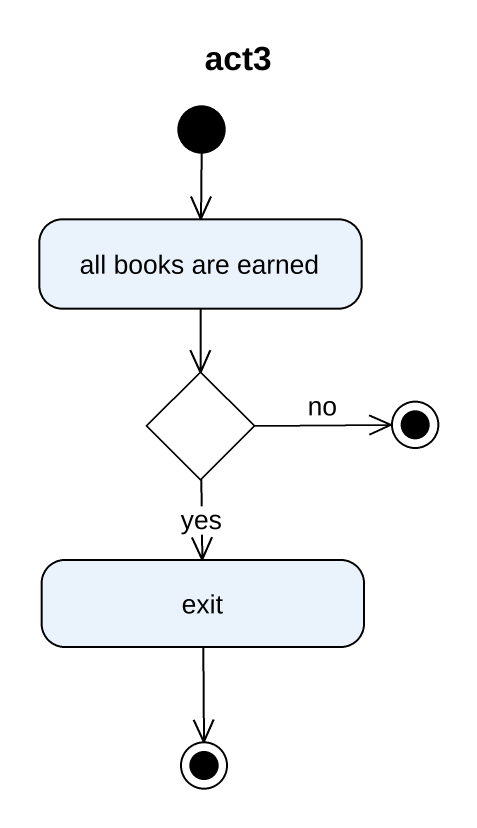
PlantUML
@startuml
title act3
hide empty description
state "all books are earned" as all_books_are_earned
state choice1 <<choice>>
state final1 <<end>>
state exit
state final2 <<end>>
[*] --> all_books_are_earned
all_books_are_earned --> choice1
choice1 -right-> final1 : no
choice1 --> exit : yes
exit --> final2
@enduml
